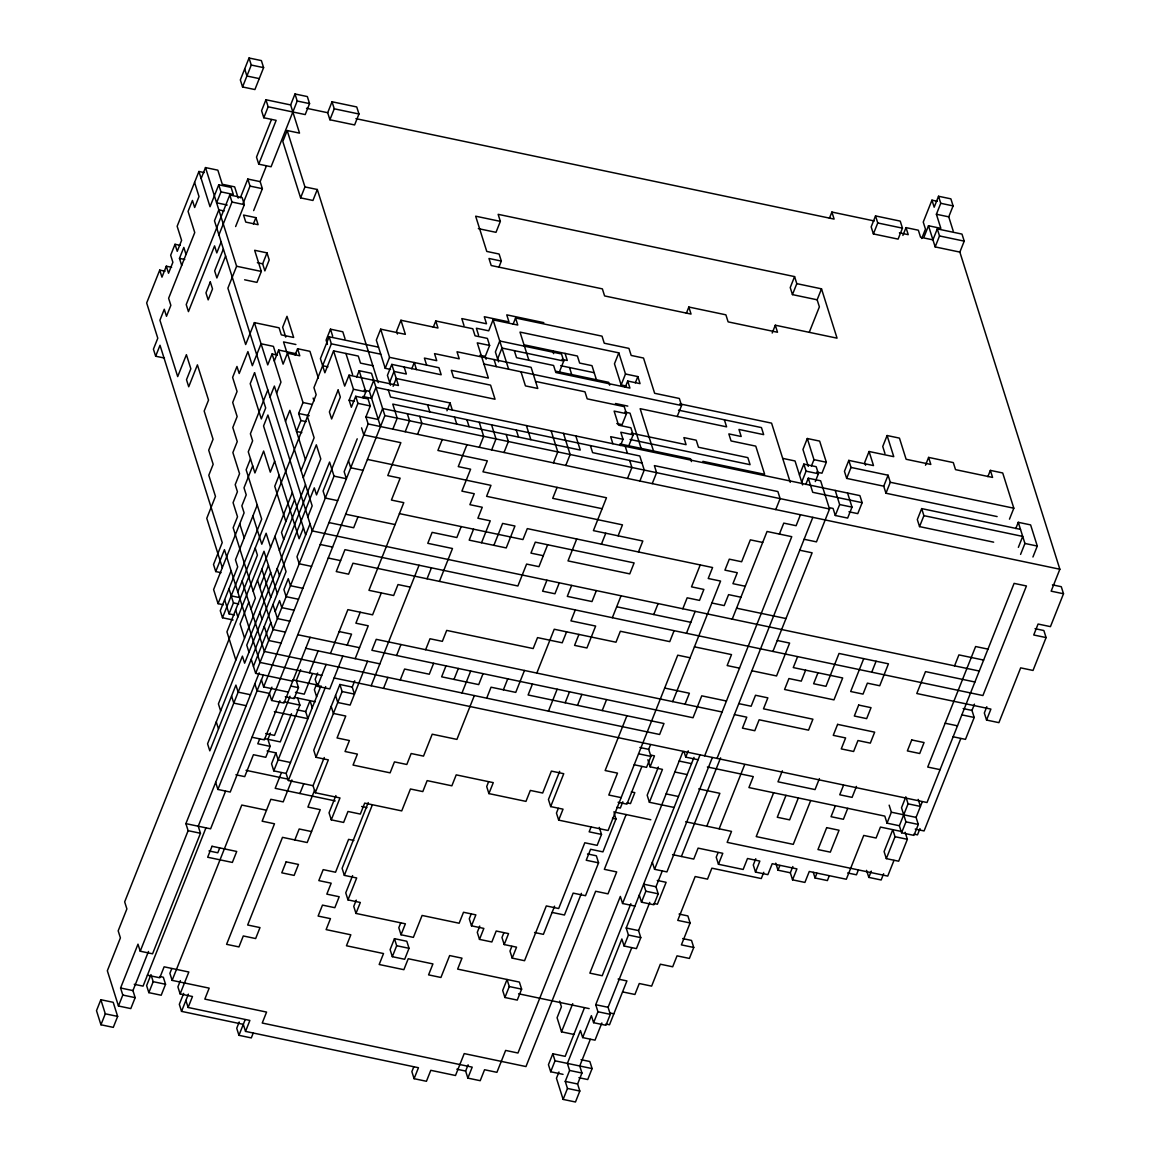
<?xml version="1.0" encoding="UTF-8"?>
<svg xmlns="http://www.w3.org/2000/svg" width="1160" height="1160" viewBox="0 0 1160 1160"><rect width="100%" height="100%" fill="white"/><g stroke="black" fill="none" stroke-linecap="round" stroke-linejoin="round"><path stroke-width="1.5" d="M165.024 271.208L159.732 270.106L146.667 302.977L157.789 338.212L153.424 349.174L155.657 356.221L164.474 358.063M204.218 172.594L198.925 171.477L177.147 226.273L181.598 240.367L177.248 251.329L175.015 244.281L180.322 245.383M171.607 267.308L166.315 266.191L161.965 277.153L159.732 270.106M175.015 244.281L170.665 255.229L172.883 262.276L168.534 273.238L166.315 266.191M201.144 178.524L205.494 167.576L217.848 170.172L222.299 184.266L234.654 186.862L238.206 198.128M249.037 58L240.338 79.909L242.556 86.956L254.91 89.552L263.61 67.642L261.392 60.595L249.037 58L251.27 65.047L242.556 86.956M181.685 265.423L179.466 258.375L183.816 247.413L186.035 254.46M218.747 184.803L220.965 191.85L233.319 194.445L231.101 187.398L218.747 184.803L210.032 206.726L198.925 171.477M155.657 356.221L160.007 345.26L222.227 542.604L213.512 564.514L215.745 571.561L221.038 572.678M220.965 191.85L216.615 202.811L227.2 205.03M265.93 99.746L261.58 110.707L263.798 117.754L276.152 120.35L258.738 164.169L271.077 166.764L297.207 101.022L294.988 93.975L307.342 96.57L309.56 103.617L305.211 114.579L268.149 106.793L265.93 99.746L290.638 104.937L299.526 133.125L287.173 130.529L282.808 141.491L300.599 197.867L312.939 200.463L317.303 189.5L304.95 186.919L287.173 130.529M235.625 226.548L244.339 204.638L242.121 197.591L229.767 194.996L186.224 304.572L188.442 311.619L214.571 245.876L216.789 252.923L221.139 241.962M263.798 117.754L268.149 106.793M218.921 234.914L231.986 202.043L229.767 194.996M240.338 197.823L247.805 179.046L260.159 181.627L262.377 188.688L253.663 210.598M271.44 119.552L256.505 157.122L258.738 164.169M223.373 249.008L214.658 270.918L216.876 277.965L225.591 256.055M243.179 203.305L250.024 186.093L247.805 179.046M260.159 181.627L266.38 165.981M290.638 104.937L294.988 93.975M205.494 167.576L236.611 266.249L227.896 288.159L245.673 344.535L254.388 322.625L279.096 327.816L281.314 334.863L293.668 337.458L286.998 316.317L282.649 327.265L285.751 337.139M253.402 223.909L255.896 217.645L243.542 215.049L245.761 222.096L258.114 224.692L255.896 217.645M267.003 252.88L269.221 259.927L264.871 270.889L262.653 263.842L267.003 252.88L254.649 250.285L261.319 271.44L256.954 282.387L244.615 279.792M327.685 112.723L332.036 101.761L356.743 106.952L358.962 113.999L354.612 124.947L329.904 119.77L327.685 112.723L306.515 108.272M329.904 119.77L334.269 108.808L332.036 101.761M300.599 197.867L304.95 186.919M277.37 355.062L272.078 353.959L267.728 364.907L254.388 322.625M274.296 361.006L278.646 350.044L296.293 353.756M267.815 389.963L250.4 433.797L252.619 440.843L248.269 451.805L254.924 472.947L263.639 451.037L270.309 472.178L274.659 461.216M270.034 397.01L274.383 386.062L312.171 505.876L307.806 516.823M318.376 378.102L309.938 351.32L297.583 348.725L299.802 355.786L287.448 353.191L283.098 364.138L278.646 350.044M250.487 458.852L246.137 469.8L261.681 519.143L222.502 617.758L233.088 619.976M276.617 393.11L280.966 382.147L272.078 353.959M295.089 354.989L297.583 348.725M252.706 465.899L244.006 487.809L246.225 494.856L241.86 505.818L244.093 512.865L213.614 589.57L218.051 603.664L223.344 604.78M215.745 571.561L224.445 549.651L260 662.418L321.769 675.381M285.505 421.298L289.855 410.336L305.413 459.679M218.051 603.664L231.115 570.792M257.244 505.049L235.465 559.83L237.698 566.877L220.269 610.711L222.502 617.758M345.042 338.821L342.809 331.774L330.469 329.179L326.105 340.141L327.439 344.375M301.817 432.593L296.525 431.476L300.875 420.529L298.656 413.482L303.007 402.52L287.448 353.191M378.537 347.159L329.135 336.777L320.421 358.687L324.873 372.78L333.572 350.871L358.281 356.062L360.499 363.109L372.853 365.704M279.096 475.31L274.746 486.272L285.853 521.507M329.135 336.777L331.354 343.824L313.939 387.658L316.158 394.704L237.786 591.933M234.363 614.96L229.071 613.843L233.436 602.895L228.984 588.801M248.805 602.127L240.091 624.036L244.542 638.13M253.155 591.165L292.349 492.55M301.049 470.626L314.113 437.755L307.443 416.614M251.024 609.174L255.374 598.212L233.16 527.727L237.51 516.78L233.073 502.671L237.423 491.724L235.204 484.677L239.554 473.715L232.885 452.574L237.249 441.612L232.798 427.518L237.148 416.556L232.71 402.462L237.061 391.514L232.624 377.406L236.974 366.458L239.192 373.505L247.906 351.596L252.344 365.69L261.058 343.766L273.412 346.361L275.63 353.408M259.738 587.25L268.438 565.34M294.567 499.598L281.503 532.469L283.721 539.516M303.282 477.673L316.332 444.802L320.784 458.911L246.761 645.178L248.98 652.225M100.847 999.717L96.497 1010.679L100.949 1024.773L113.288 1027.369L117.653 1016.407L113.201 1002.312L100.847 999.717L105.299 1013.811L100.949 1024.773M270.671 572.387L218.413 703.874L220.632 710.921M279.371 550.478L305.5 484.721M486.156 359.223L485.257 356.41L489.622 345.448L487.388 338.401L475.049 335.805L472.816 328.758L435.768 320.972L437.987 328.033L400.925 320.247L405.376 334.341L380.668 329.15L389.557 357.338L438.973 367.72L441.191 374.767L391.775 364.385L398.446 385.526L349.044 375.159L344.68 386.106L333.572 350.871M356.685 376.957L359.165 370.707L371.519 373.302L384.859 415.584L271.643 700.48L283.997 703.062L310.126 637.318M288.347 692.114L263.654 686.923L368.155 423.951L365.922 416.904L370.286 405.942L368.053 398.895L355.714 396.299L351.349 407.262L349.131 400.2L353.481 389.252L349.044 375.159M380.668 329.15L376.318 340.112L385.207 368.3L390.5 369.416M148.48 951.461L132.936 990.582L135.154 997.643L130.804 1008.591L118.45 1005.995L122.8 995.048L120.582 988.001L137.996 944.167L140.215 951.214L152.569 953.81L200.463 833.271L198.244 826.224L259.202 672.829M140.215 951.214L188.123 830.676L185.89 823.629L286.041 571.619L274.935 536.37M303.456 527.785L299.106 538.747L263.552 425.981L267.902 415.019L305.674 534.832M253.431 666.318L270.845 622.5M275.195 611.538L279.56 600.576L281.779 607.622L294.132 610.218M310.039 523.87L296.974 556.742L299.193 563.789L311.547 566.385M355.714 396.299L357.933 403.346L323.089 490.999L325.322 498.046L337.676 500.641M363.356 398.112L365.835 391.848L359.165 370.707M292.712 681.152L255.649 673.365L334.022 476.137L329.585 462.042L316.52 494.914L314.302 487.867L244.63 663.187L242.411 656.139L207.567 743.792L209.8 750.839L235.915 685.096L238.148 692.143L250.502 694.738M380.495 426.547L369.387 391.297L373.738 380.349M400.925 320.247L396.575 331.195L397.459 334.022M271.918 687.169L230.231 792.048L217.892 789.452L263.291 675.178M357.222 438.813L344.157 471.685L346.376 478.732L334.022 476.137M385.207 368.3L389.557 357.338M205.886 828.037L143.057 986.13L134.241 984.289M391.775 364.385L387.425 375.347L390.543 385.207M225.533 791.251L210.598 828.82L185.89 823.629M389.644 382.394L394.009 371.432L406.363 374.027L404.129 366.981M148.843 992.641L153.192 981.679L150.974 974.632L146.609 985.594L148.843 992.641L161.196 995.236L165.547 984.274L163.328 977.228L159.79 976.488M393.11 386.309L396.227 378.479L495.045 399.243L490.593 385.149L453.546 377.363L451.312 370.315L488.375 378.102L477.267 342.852L489.622 345.448M259.651 739.065L257.781 743.763L270.135 746.359L265.785 757.306L253.431 754.711L244.716 776.635L235.9 774.779M171.767 968.629L169.897 973.312L172.115 980.374L209.177 988.146L204.827 999.108L266.582 1012.086L262.232 1023.033L472.207 1067.142L467.857 1078.104L480.211 1080.699L484.561 1069.737L496.915 1072.333L505.629 1050.423L517.969 1053.019L581.421 893.36M219.661 848.09L217.79 852.788L208.974 850.933M411.771 368.793L414.265 362.529L416.483 369.576M279.908 700.712L264.364 739.848L252.01 737.252M172.115 980.374L241.787 805.055L266.495 810.245M270.396 733.048L267.916 739.312L270.135 746.359M358.019 516.794L353.669 527.757L328.962 522.565M392.849 429.127L397.213 418.18L392.762 404.086L639.798 455.967L644.25 470.075L639.885 481.023M433.274 327.236L435.768 320.972M290.043 696.261L274.485 735.396L265.669 733.54M300.614 669.654L296.264 680.615L298.482 687.663L294.132 698.61L285.302 696.768M180.38 980.606L177.9 986.87L180.119 993.917L192.473 996.512L188.123 1007.474L249.879 1020.438L245.529 1031.399L418.455 1067.722L414.091 1078.684L426.445 1081.28L430.795 1070.317L455.503 1075.508L464.217 1053.599L525.973 1066.562L595.645 891.257L608 893.853L616.699 871.928L604.346 869.333L626.125 814.552M180.119 993.917L188.833 972.008L164.125 966.816L159.775 977.779L147.422 975.183M267.09 750.998L275.906 752.855L271.556 763.816L273.774 770.863L286.129 773.459L288.347 780.506L313.055 785.697L315.274 792.744L339.981 797.935L331.281 819.844L343.621 822.44L347.986 811.478L360.339 814.073L364.689 803.126L401.737 810.898L410.451 788.988L422.805 791.584L427.155 780.622L451.863 785.813L456.213 774.865L493.275 782.637L488.911 793.599L525.973 801.386L530.323 790.424L542.677 793.019L551.391 771.11L563.745 773.706L550.681 806.577L563.035 809.172L558.671 820.12L608.087 830.502L677.745 655.183L690.098 657.778M291.464 713.719L280.27 741.907L264.379 738.558M309.415 672.785L318.115 650.876M405.202 431.723L409.552 420.775L407.334 413.728M183.672 993.38L179.321 1004.328L181.54 1011.375L243.295 1024.352L245.529 1031.399M273.774 770.863L299.904 705.12L297.685 698.073M312.344 673.815L304.254 694.159L295.438 692.303M181.54 1011.375L188.384 994.163M317.68 673.032L315.187 679.296L317.405 686.343L329.759 688.938L342.824 656.067M281.416 772.676L275.195 788.321L335.196 800.922M274.369 711.631L307.907 718.678L305.674 711.616L310.039 700.669L312.257 707.716M316.883 683.443L314.389 689.707L316.607 696.754M809.419 331.89L819.38 306.849L817.147 299.802L792.454 294.611L796.804 283.649L794.586 276.602L498.133 214.325L500.351 221.371L496.001 232.333L478.355 228.636M317.405 686.343L326.119 664.433M330.469 653.471L347.884 609.638L372.592 614.829L381.307 592.919M417.557 434.318L421.907 423.371L419.688 416.324M286.129 773.459L320.957 685.792M288.347 780.506L325.67 686.589M291.899 779.955L283.2 801.879L270.845 799.284L262.131 821.193L274.485 823.788L226.591 944.327L238.945 946.922L243.295 935.961L255.649 938.556L260 927.594L247.66 924.998L282.489 837.346L307.197 842.537L320.247 809.665L307.907 807.07L314.737 789.844M347.173 645.105L351.538 634.158L339.184 631.562M360.238 612.234L355.888 623.196L368.242 625.791L355.177 658.663M498.843 267.337L501.337 261.072L499.119 254.025L486.765 251.43L475.658 216.195L500.351 221.371M446.962 410.785L450.08 402.955L375.971 387.397L371.606 398.344L362.79 396.488M339.894 684.487L342.113 691.534L354.467 694.129L352.248 687.082L339.894 684.487L313.765 750.23L315.984 757.277L328.338 759.872L315.274 792.744M299.904 793.512L303.63 784.116M315.984 757.277L342.113 691.534M442.264 439.51L437.9 450.471L487.316 460.853L482.966 471.801L606.477 497.756L593.413 530.627L642.828 541.01L638.464 551.957M677.208 416.469L681.558 405.522L679.339 398.474L654.632 393.284L643.524 358.034L631.171 355.438L628.952 348.392L604.244 343.215L602.025 336.154L515.562 318L517.78 325.046L493.072 319.856L488.723 330.817L476.368 328.222L478.601 335.269M313.055 785.697L324.249 757.523M352.248 687.082L354.728 680.818M294.843 839.941L299.193 828.98L311.547 831.575M367.531 661.258L350.117 705.077L337.763 702.496L335.544 695.434M497.611 359.005L501.961 348.043L563.731 361.021L559.381 371.983M513.068 324.263L515.562 318M371.171 685.763L419.064 565.239M466.958 444.7L458.258 466.61L470.612 469.205L461.897 491.129L474.251 493.725L469.901 504.673L482.255 507.268L477.891 518.23L490.245 520.826L481.545 542.735M239.206 1022.004L236.727 1028.267L238.945 1035.314L251.299 1037.91L253.17 1033.212M238.945 1035.314L245.166 1019.654M335.892 795.586L329.048 812.797L331.281 819.844M383.525 688.359L387.875 677.396M396.589 655.487L400.939 644.525M427.068 578.782L431.418 567.835M479.312 447.296L483.676 436.334L479.225 422.24M400.229 679.992L404.579 669.044L429.287 674.221L433.637 663.274M439.423 581.377L452.487 548.506L427.779 543.315L432.129 532.367L456.837 537.544L461.187 526.596M491.666 449.891L496.016 438.929L491.579 424.836M425.647 649.716L429.998 638.754L442.351 641.35L446.701 630.402L533.165 648.556L537.529 637.609L562.223 642.799L566.587 631.837M473.541 529.192L469.191 540.139L506.238 547.926L514.953 526.016L502.599 523.421L493.885 545.33M504.02 452.487L508.37 441.525L506.151 434.478M368.242 802.575L342.113 868.318L344.332 875.365L356.685 877.961L347.986 899.885L360.339 902.48L355.975 913.428L405.391 923.809L401.026 934.771L413.38 937.367L422.095 915.443L459.142 923.23L463.507 912.267L475.861 914.863L471.497 925.825L483.85 928.42L479.5 939.383L491.854 941.978L496.204 931.016L508.559 933.611L504.209 944.559L516.548 947.154L512.198 958.116L524.552 960.712L546.316 905.931L558.671 908.527L584.799 842.769L597.154 845.364L601.503 834.417L599.285 827.37M344.332 875.365L372.331 804.924M352.596 875.611L345.752 892.837L347.986 899.885M445.991 665.869L441.641 676.816L478.703 684.603L483.053 673.655M356.25 900.116L353.756 906.38L355.975 913.428M453.995 679.412L458.345 668.464M461.985 692.97L470.699 671.06M553.422 462.869L557.786 451.907L551.116 430.766M474.338 695.565L456.924 739.399L432.216 734.207L423.516 756.117L411.162 753.521L406.812 764.484L394.458 761.888L390.108 772.85L353.046 765.063L357.396 754.102L345.042 751.506L349.406 740.544L337.052 737.963L345.752 716.039L333.413 713.443L331.18 706.396M557.076 487.374L552.711 498.336L602.127 508.703M565.775 465.464L570.14 454.502L563.47 433.361M528.887 360.281L519.999 332.094L618.816 352.857L614.466 363.805L621.136 384.946L626.429 386.062M486.692 698.16L491.042 687.198L515.75 692.389L524.465 670.48M547.65 544.75L538.951 566.674L526.596 564.079L517.882 585.988L344.955 549.666L336.255 571.576L348.594 574.171L352.959 563.223L982.911 695.536L1026.44 585.974L1014.101 583.378L927.014 802.517L334.123 677.976M394.458 938.672L390.108 949.634L392.326 956.681L404.68 959.277L409.03 948.314L406.812 941.267L394.458 938.672L396.676 945.719L392.326 956.681M400.678 923.027L398.808 927.724L401.026 934.771M621.136 384.946L625.486 373.998L618.816 352.857M503.397 689.794L507.761 678.832M546.94 580.217L542.59 591.179L554.944 593.775L559.294 582.813M625.226 387.31L627.705 381.046L640.059 383.641L637.84 376.594L625.486 373.998M635.346 382.843L637.84 376.594M576.708 538.994L568.009 560.904L629.764 573.881L634.114 562.919L535.297 542.155L530.947 553.117L543.3 555.712M535.558 381.423L584.973 391.804L587.192 398.851L624.24 406.638L626.472 413.685L622.108 424.647L616.815 423.53M620.513 445.541L623.007 439.277L620.788 432.23L633.142 434.826L628.778 445.788M488.563 781.855L486.692 786.553L488.911 793.599M532.454 684.023L528.104 694.985L663.97 723.521L659.62 734.483L264.364 651.456L242.136 580.971M536.819 673.075L554.234 629.242L615.989 642.22L620.339 631.258L669.755 641.639L674.105 630.678M571.648 585.409L567.298 596.37L591.991 601.562L596.356 590.6M686.357 313.301L688.837 307.037L725.899 314.824L728.117 321.871L777.519 332.253L775.301 325.206L837.056 338.169L821.512 288.84L796.804 283.649M575.288 609.913L570.938 620.875L595.645 626.066L586.931 647.976L574.577 645.38L578.927 634.433M601.416 544.171L605.766 533.223M627.546 478.427L631.895 467.48L629.677 460.433M548.448 711.138L557.163 689.214M618.12 535.818L622.471 524.856L486.605 496.321L490.955 485.358L367.445 459.418M471.149 914.08L469.278 918.778L471.497 925.825M413.743 1066.939L411.873 1071.637L414.091 1078.684M565.166 702.771L569.516 691.809M652.239 483.618L656.603 472.671L654.37 465.61L777.896 491.564L780.114 498.611L775.764 509.573M479.762 926.071L477.282 932.336L479.5 939.383M577.506 705.367L581.87 694.405M612.35 617.7L621.049 595.79M559.657 771.356L548.448 799.53L550.681 806.577M503.846 932.829L501.975 937.512L504.209 944.559M558.322 808.375L556.452 813.073L558.671 820.12M602.214 710.558L606.564 699.596M511.85 946.371L509.979 951.069L512.198 958.116M467.857 1078.104L465.638 1071.057L468.118 1064.793M653.761 614.524L658.111 603.577M504.919 997.498L509.269 986.536L507.05 979.489L502.686 990.452L504.919 997.498L517.259 1000.094L521.623 989.132L519.39 982.085L457.635 969.107L461.985 958.16L449.645 955.564L440.93 977.474L428.576 974.879L432.926 963.916L408.233 958.726L403.868 969.688L379.175 964.496L383.525 953.549L346.463 945.762L350.827 934.801L326.119 929.61L330.469 918.647L318.115 916.066L322.48 905.105L334.834 907.7L339.184 896.738L326.83 894.142L331.18 883.195L318.826 880.599L323.19 869.637L335.544 872.233L348.594 839.361L353.901 840.463M772.197 333.021L775.301 325.206M794.586 276.602L790.221 287.564L792.454 294.611M626.922 715.735L605.143 770.53L617.497 773.126L608.797 795.035L621.151 797.63M554.582 906.163L543.387 934.351L534.572 932.495M829.414 218.312L831.894 212.048L874.248 220.951M591.02 827.123L589.149 831.821L601.503 834.417M682.82 608.768L687.169 597.806L699.524 600.401L703.874 589.439L691.519 586.844L700.234 564.934M817.147 299.802L821.512 288.84M686.459 633.273L695.159 611.363M587.525 853.934L596.356 855.79L598.574 862.837L585.51 895.708L573.156 893.113L564.456 915.022L552.102 912.427M614.205 813.363L615.989 819.004L602.924 851.875L590.571 849.279L586.221 860.241L598.574 862.837M622.833 801.778L620.339 808.041L616.815 807.302M641.842 766.571L626.922 804.141L618.091 802.285M634.201 764.759L646.555 767.355L650.919 756.392L648.687 749.345L650.557 744.647M672.684 701.611L720.577 581.073L708.223 578.492L712.588 567.53L527.307 528.612L522.942 539.559L399.432 513.619M674.105 807.462L649.397 802.27L662.462 769.399L650.107 766.818L654.472 755.856L650.934 755.116M875.524 215.919L871.174 226.881L873.393 233.929L898.101 239.119L902.451 228.157L900.232 221.111L875.524 215.919L877.758 222.966L873.393 233.929M658.372 767.05L647.178 795.223L649.397 802.27M685.038 704.207L689.388 693.245L664.68 688.054M584.437 1007.822L565.166 1056.354L552.812 1053.758L548.448 1064.706L550.681 1071.753L563.035 1074.348M573.866 1034.43L561.512 1031.834L572.721 1003.661M550.681 1071.753L555.031 1060.805L552.812 1053.758M732.221 619.135L767.05 531.483L791.758 536.674L704.671 755.812M634.911 906.076L622.572 903.495L682.907 751.651M816.669 472.091L821.962 473.208L826.326 462.245L819.656 441.104L807.302 438.509L802.952 449.471L808.288 466.378M558.946 1071.999L556.452 1078.264L563.122 1099.405L575.476 1102L579.826 1091.038L577.607 1083.991L581.957 1073.043L579.739 1065.996L590.309 1039.374M698.102 759.728L685.749 757.132L688.242 750.868M799.486 475.063L803.837 464.101L816.19 466.697L818.409 473.744L815.306 481.574M630.837 903.727L602.214 975.734L589.86 973.138L620.339 896.433L622.572 903.495M779.404 534.078L783.768 523.116L796.108 525.712L800.472 514.75M801.705 482.111L806.069 471.149L803.837 464.101M563.122 1099.405L567.472 1088.442L565.253 1081.395L569.603 1070.448L567.385 1063.401L580.449 1030.53L582.668 1037.577L595.022 1040.172L601.866 1022.946M582.668 1037.577L591.383 1015.653L593.601 1022.699L605.955 1025.295L610.305 1014.347L608.087 1007.301L631.721 947.807M593.601 1022.699L597.951 1011.752L595.732 1004.705L621.861 938.962L624.08 946.009L636.434 948.605L640.784 937.642L638.565 930.595L649.76 902.422M624.08 946.009L628.43 935.047L626.212 928L694.014 757.379M902.901 235.436L906.004 227.621L918.357 230.216L920.576 237.263L932.93 239.859L937.294 228.897L961.988 234.088L964.221 241.135L959.856 252.097L1059.863 569.241L1051.148 591.165L1063.503 593.76L1050.438 626.632L1038.084 624.036L1033.734 634.984L1046.088 637.579L1033.023 670.451L1020.669 667.855L998.905 722.651L986.551 720.055L984.332 713.009L986.812 706.745M811.478 465.914L813.972 459.65L807.302 438.509M805.794 484.459L808.288 478.21L820.642 480.791L829.531 508.993L816.466 541.865L804.112 539.269M641.495 902.176L645.845 891.213L643.626 884.166L655.98 886.762L658.198 893.809L653.848 904.771L641.495 902.176L639.276 895.129M712.312 757.625L666.913 871.899L654.559 869.304L699.958 755.029M655.98 886.762L662.2 871.116M937.251 201.274L931.958 200.158L923.244 222.082L925.462 229.129L921.736 238.511M953.187 230.942L948.749 216.847L953.099 205.9L950.881 198.838L938.527 196.257L934.177 207.205L931.958 200.158M581.044 1059.689L589.86 1061.531L592.093 1068.578L587.728 1079.539L578.913 1077.684M924.129 236.713L928.493 225.75L940.847 228.346L936.395 214.252L940.745 203.305L938.527 196.257M717.025 758.408L812.827 517.346M681.399 856.486L720.577 757.871M772.922 651.441L812.116 552.812L799.762 550.217M1009.476 519.173L1013.826 508.211L1002.718 472.975L990.364 470.38L992.583 477.427L955.521 469.64L953.303 462.593L928.594 457.402L930.827 464.45L906.119 459.273L899.449 438.117L887.095 435.522L893.765 456.677L869.058 451.486L873.509 465.58L848.801 460.389L844.451 471.351L846.669 478.399L883.731 486.185L885.95 493.232L997.121 516.577M959.856 252.097L935.163 246.906L939.513 235.944L937.294 228.897M706.803 826.21L719.867 793.338L698.697 788.887M846.669 478.399L851.019 467.436L848.801 460.389M847.568 493.029L852.005 507.137L847.656 518.085L835.302 515.49L839.652 504.542L835.214 490.434M719.157 828.806L744.662 764.629M869.058 451.486L864.707 462.434L865.592 465.262M679.064 914.065L687.88 915.921L690.098 922.968L681.399 944.878L693.752 947.473L689.388 958.435L677.034 955.84L672.684 966.788L660.33 964.207L651.63 986.116L639.276 983.52L634.911 994.482L622.572 991.887M718.098 852.528L716.227 857.226L718.446 864.272L743.154 869.463L747.504 858.502L759.858 861.097L755.508 872.059L767.862 874.654L772.212 863.692L796.92 868.884L792.556 879.831L804.909 882.427L809.274 871.479L846.321 879.251L863.736 835.432L876.09 838.028L880.44 827.065L901.624 831.517M797.63 656.618L793.266 667.58L842.682 677.962L833.967 699.871L784.566 689.49L788.916 678.542L801.27 681.137L805.62 670.175M887.095 435.522L882.745 446.484L884.964 453.531M718.446 864.272L722.796 853.31L698.102 848.119L693.738 859.082L672.568 854.63M388.325 389.992L390.543 397.039L859.908 495.625L862.141 502.671L857.777 513.634L848.961 511.777M883.731 486.185L888.082 475.223L851.019 467.436M885.95 493.232L890.3 482.27L888.082 475.223M817.974 672.771L813.624 683.733L825.978 686.328L839.028 653.457L888.444 663.824L879.73 685.749L867.376 683.153L863.026 694.101L850.671 691.505L863.736 658.634M773.633 792.759L756.218 836.592L793.266 844.364L810.695 800.545M782.347 770.849L777.983 781.796L815.045 789.583L819.395 778.621M755.769 858.748L753.289 865.012L755.508 872.059M785.987 795.354L777.272 817.264L789.627 819.859L798.341 797.949M763.773 872.291L761.279 878.555L711.877 868.173L707.513 879.135L695.173 876.539L677.745 920.373L690.098 922.968M925.491 465.233L928.594 457.402M792.556 879.831L790.337 872.784L777.983 870.188L779.854 865.505M1020.495 529.366L921.678 508.602L917.313 519.564L919.546 526.611L993.656 542.169M919.546 526.611L923.896 515.649L921.678 508.602M790.337 872.784L792.831 866.534M871.74 672.191L876.09 661.229M835.389 805.736L831.038 816.683L843.392 819.279L847.742 808.332M843.48 785.378L839.753 794.774L852.092 797.369L856.457 786.408M829.255 875.872L827.399 880.57L815.045 877.975L816.915 873.277M987.87 476.644L990.364 470.38M858.313 870.116L856.457 874.799L847.627 872.958M922.302 801.734L916.081 817.394L918.299 824.441L913.949 835.389L901.595 832.793L899.377 825.746L887.023 823.151L891.373 812.203L889.154 805.156M883.644 873.727L881.151 879.99L868.811 877.395L871.29 871.131M954.564 665.84L958.914 654.892L983.622 660.069M905.859 796.789L901.509 807.752L905.945 821.845L901.595 832.793M1015.783 528.568L1018.262 522.304L1030.616 524.9L1037.286 546.055L1032.937 557.003M886.312 858.617L895.027 836.708L892.794 829.661L884.094 851.57L886.312 858.617L898.666 861.213L907.366 839.303L905.148 832.256M899.377 825.746L908.077 803.837L906.308 798.196M893.954 860.43L887.734 876.09L727.16 842.348L731.51 831.401L685.633 821.759M1018.364 547.361L1022.714 536.413L923.896 515.649M1020.582 554.408L1024.932 543.46L1018.262 522.304M919.996 828.588L917.502 834.852L913.979 834.112M960.784 738.587L924.085 830.937L915.255 829.081M953.129 736.774L965.482 739.37L974.197 717.46L971.979 710.413L974.458 704.149M986.551 720.055L990.901 709.093L916.791 693.52L925.506 671.611L974.908 681.993M940.745 203.305L953.099 205.9M251.27 65.047L263.61 67.642M936.395 214.252L948.749 216.847M259.26 78.605L246.906 76.009L244.688 68.962M297.207 101.022L309.56 103.617M334.269 108.808L358.962 113.999M877.758 222.966L902.451 228.157M939.513 235.944L964.221 241.135M355.917 118.653L834.112 219.095L831.894 212.048M899.406 232.812L908.236 234.668L906.004 227.621M250.024 186.093L262.377 188.688M231.986 202.043L244.339 204.638M501.337 261.072L488.983 258.477L491.202 265.524L602.374 288.869L604.592 295.93L691.055 314.084L688.837 307.037M224.126 210.975L218.834 209.858L214.484 220.82L312.257 530.917L979.258 671.031M543.822 322.639L506.76 314.853L508.979 321.914L484.286 316.724L486.504 323.77L461.796 318.579L464.014 325.626M257.346 262.726L262.653 263.842M236.611 266.249L261.319 271.44M179.466 258.375L184.759 259.477M524.479 344.897L577.404 356.019L579.637 363.065L591.991 365.661L596.428 379.755M561.991 359.368L567.284 360.47L565.065 353.423M560.686 365.675L594.21 372.708M479.964 355.293L485.257 356.41M555.843 371.243L608.783 382.351L609.667 385.178M679.818 403.854L771.574 423.139L790.25 482.342M483.938 364.008L681.558 405.522M678.513 410.161L761.453 427.59L763.671 434.637L738.963 429.447L741.197 436.493L728.842 433.898L731.061 440.945L755.769 446.136L764.658 474.324L702.887 461.361M331.354 343.824L380.755 354.206M615.452 403.506L627.807 406.101M624.732 412.032L630.025 413.149L641.132 448.384M626.472 413.685L614.118 411.089L618.555 425.184L630.909 427.779L633.142 434.826M295.887 344.505L283.533 341.91L286.65 351.785M813.972 459.65L826.326 462.245M782.695 458.374L795.035 460.97L802.604 484.938M890.3 482.27L1013.826 508.211M322.639 365.733L327.932 366.85M631.388 433.173L686.096 444.672L683.878 437.61L696.232 440.205L698.45 447.252L747.852 457.635L750.085 464.682L630.083 439.48M806.069 471.149L818.409 473.744M623.007 439.277L610.653 436.682L612.871 443.743M364.095 390.195L369.387 391.297M619.962 443.932L690.548 458.765L691.433 461.578M353.481 389.252L365.835 391.848M862.141 502.671L812.725 492.304L808.288 478.21M349.131 400.2L354.423 401.316M357.933 403.346L370.286 405.942M642.031 463.028L592.615 452.647L590.397 445.599M839.652 504.542L852.005 507.137M1024.932 543.46L1037.286 546.055M829.545 507.703L833.083 508.442L835.302 515.49M384.859 415.584L829.531 508.993M303.007 402.52L311.822 404.376M365.922 416.904L378.276 419.485L382.626 408.537L580.261 450.051L575.824 435.957M368.155 423.951L1059.863 569.241M298.656 413.482L309.242 415.7M300.875 420.529L306.168 421.631M1052.454 584.857L1061.284 586.699L1063.503 593.76M762.7 542.445L750.346 539.85L741.646 561.759L729.292 559.163L724.928 570.125L737.282 572.721L732.932 583.668L745.285 586.264M363.08 470.365L350.726 467.77L348.507 460.723M1035.039 628.676L1043.87 630.533L1046.088 637.579M345.665 514.199L395.082 524.581M740.936 597.226L728.582 594.63L724.217 605.592L711.877 602.997M987.972 649.121L975.618 646.526L927.724 767.05L940.079 769.645M736.571 608.188L785.987 618.555M320.247 544.475L332.601 547.071M616.699 606.752L690.809 622.311M777.272 640.479L789.627 643.075L776.562 675.947L751.854 670.755M328.251 558.033L340.605 560.628M410.364 587.149L398.01 584.553L393.661 595.515L368.952 590.324L403.782 502.657L391.427 500.061L400.142 478.152L387.788 475.557L400.852 442.685L363.79 434.899L361.572 427.851M694.448 646.83L731.51 654.602L727.16 665.564L739.514 668.16M963.148 708.557L971.979 710.413M961.843 714.865L974.197 717.46M302.832 588.308L290.478 585.713L288.26 578.666L283.91 589.613L286.129 596.675L298.482 599.256M945.139 723.231L957.493 725.827M231.202 595.848L240.033 597.69M726.45 701.032L701.742 695.84L693.027 717.75L371.882 650.296L376.232 639.334L722.086 711.993M738.804 703.627L751.143 706.222L755.508 695.26L767.862 697.856L763.497 708.818L812.913 719.2L808.549 730.148L759.147 719.78L754.797 730.727L742.443 728.132L746.793 717.184L734.439 714.589M233.436 602.895L238.728 603.997M289.768 621.18L277.428 618.585L272.977 604.49M285.418 632.142L273.064 629.547L257.505 580.203M297.772 634.723L359.527 647.701M281.068 643.089L268.714 640.494L264.262 626.4M305.776 648.28L379.885 663.853M639.87 747.489L648.687 749.345M908.077 803.837L920.431 806.432L918.212 799.385M292.726 679.861L319.203 685.429M679.165 761.047L691.519 763.642M707.397 766.978L753.289 776.606L748.925 787.567L884.805 816.104L887.023 823.151M638.565 753.797L650.919 756.392M291.421 686.169L298.482 687.663M891.373 812.203L916.081 817.394M674.815 771.994L687.169 774.59M905.945 821.845L918.299 824.441M294.147 697.334L315.332 701.771M284.026 701.785L299.904 705.12M296.858 709.775L305.674 711.616M895.027 836.708L907.366 839.303M246.137 705.7L233.783 703.105L231.565 696.058M666.115 793.918L678.455 796.514M631.301 791.889L634.824 792.628L630.475 803.59L626.951 802.851M613.77 811.957L650.818 819.743M612.465 818.264L615.989 819.004M290.478 762.497L278.139 759.902L275.906 752.855M246.021 770.327L288.376 779.215M361.659 806.49L366.951 807.592M657.285 880.455L666.115 882.31L657.401 904.22L653.877 903.481M645.845 891.213L658.198 893.809M188.123 830.676L200.463 833.271M682.703 938.57L691.519 940.427L693.752 947.473M626.212 928L638.565 930.595M628.43 935.047L640.784 937.642M618.091 979.069L626.922 980.925L609.508 1024.758L605.97 1024.019M396.676 945.719L409.03 948.314M509.269 986.536L521.623 989.132M595.732 1004.705L608.087 1007.301M518.578 993.786L589.149 1008.606M610.334 1013.057L613.857 1013.796M597.951 1011.752L610.305 1014.347M555.031 1060.805L592.093 1068.578M153.192 981.679L165.547 984.274M569.603 1070.448L581.957 1073.043M120.582 988.001L132.936 990.582M565.253 1081.395L577.607 1083.991M122.8 995.048L135.154 997.643M567.472 1088.442L579.826 1091.038M456.808 1069.201L465.638 1071.057M105.299 1013.811L117.653 1016.407M928.493 225.75L935.163 246.906M866.578 870.348L868.811 877.395M724.391 419.804L726.61 426.851L640.146 408.683L653.486 450.979M813.261 872.335L815.045 877.975M627.705 381.046L629.938 388.092L555.814 372.52L553.596 365.473L516.548 357.686L514.315 350.639M775.764 863.141L777.983 870.188M625.226 446.325L627.444 453.386M569.502 367.531L571.721 374.578M563.731 361.021L561.512 353.974L499.742 340.996L495.392 351.958L498.51 361.818M683.965 751.491L685.749 757.132M552.711 350.827L553.596 353.655M647.889 759.756L650.107 766.818M520.985 371.78L525.437 385.888L537.776 388.47L531.12 367.329L457.011 351.77L459.229 358.817L434.522 353.626L436.74 360.673L424.4 358.077L426.619 365.125M493.072 319.856L508.631 369.185M526.408 425.575L530.86 439.669M494.059 359.542L496.277 366.603M516.287 430.026L518.505 437.074M652.34 862.257L654.559 869.304M466.871 419.645L469.104 426.691M450.08 402.955L452.298 410.002M454.517 417.049L456.75 424.096M427.59 404.811L429.824 411.873M317.303 189.5L378.189 382.611M559.657 1001.153L561.425 1006.779L557.076 1017.74L561.512 1031.834M345.926 353.466L352.596 374.608M330.469 329.179L332.688 336.226M313.142 398.068L314.026 400.882M194.575 182.439L199.012 196.533L194.662 207.495L192.444 200.448L188.079 211.395L194.749 232.551L168.62 298.294L170.853 305.341L166.489 316.288L164.27 309.242L159.921 320.204L177.697 376.594L186.398 354.67L190.849 368.764L186.499 379.726L188.718 386.773L197.417 364.863L208.539 400.099L204.174 411.06L213.063 439.248L208.713 450.211L213.164 464.304L208.8 475.252L215.47 496.408L206.77 518.317L222.314 567.646M270.57 547.332L266.133 533.237L261.783 544.199L252.894 515.997M277.24 568.472L279.458 575.519M277.327 593.529L264.001 551.246L124.671 901.871L126.889 908.918L118.175 930.842L120.408 937.889L107.343 970.76L118.45 1005.995M255.2 548.1L257.418 555.147L226.939 631.852L235.828 660.04M261.87 569.241L270.758 597.443M239.728 523.827L244.18 537.921M259.825 612.306L262.044 619.353M271.643 700.48L269.425 693.419L257.07 690.838L254.852 683.776M261.421 679.876L263.654 686.923M235.654 609.942L237.873 616.99M251.213 659.271L255.649 673.365M224.634 599.749L229.071 613.843M216.282 721.883L218.5 728.929M215.658 782.406L217.892 789.452M185.89 1000.428L188.123 1007.474M210.308 281.88L205.958 292.842L208.176 299.889L212.526 288.927L210.308 281.88M254.562 372.737L250.212 383.685L261.319 418.934L265.683 407.972L254.562 372.737M338.111 390.021L329.396 411.93L331.63 418.977L340.329 397.068L338.111 390.021M212.019 846.278L207.669 857.24L232.362 862.431L236.727 851.469L212.019 846.278M286.129 861.851L281.779 872.813L294.132 875.409L298.482 864.446L286.129 861.851M837.607 724.376L833.257 735.338L845.611 737.934L841.261 748.896L853.615 751.491L857.965 740.529L870.319 743.125L874.669 732.163L837.607 724.376M858.676 705.062L854.326 716.024L866.665 718.62L871.029 707.658L858.676 705.062M826.688 827.645L817.974 849.555L830.328 852.151L839.042 830.241L826.688 827.645M911.731 739.949L907.366 750.911L919.72 753.507L924.07 742.545L911.731 739.949"/></g></svg>
